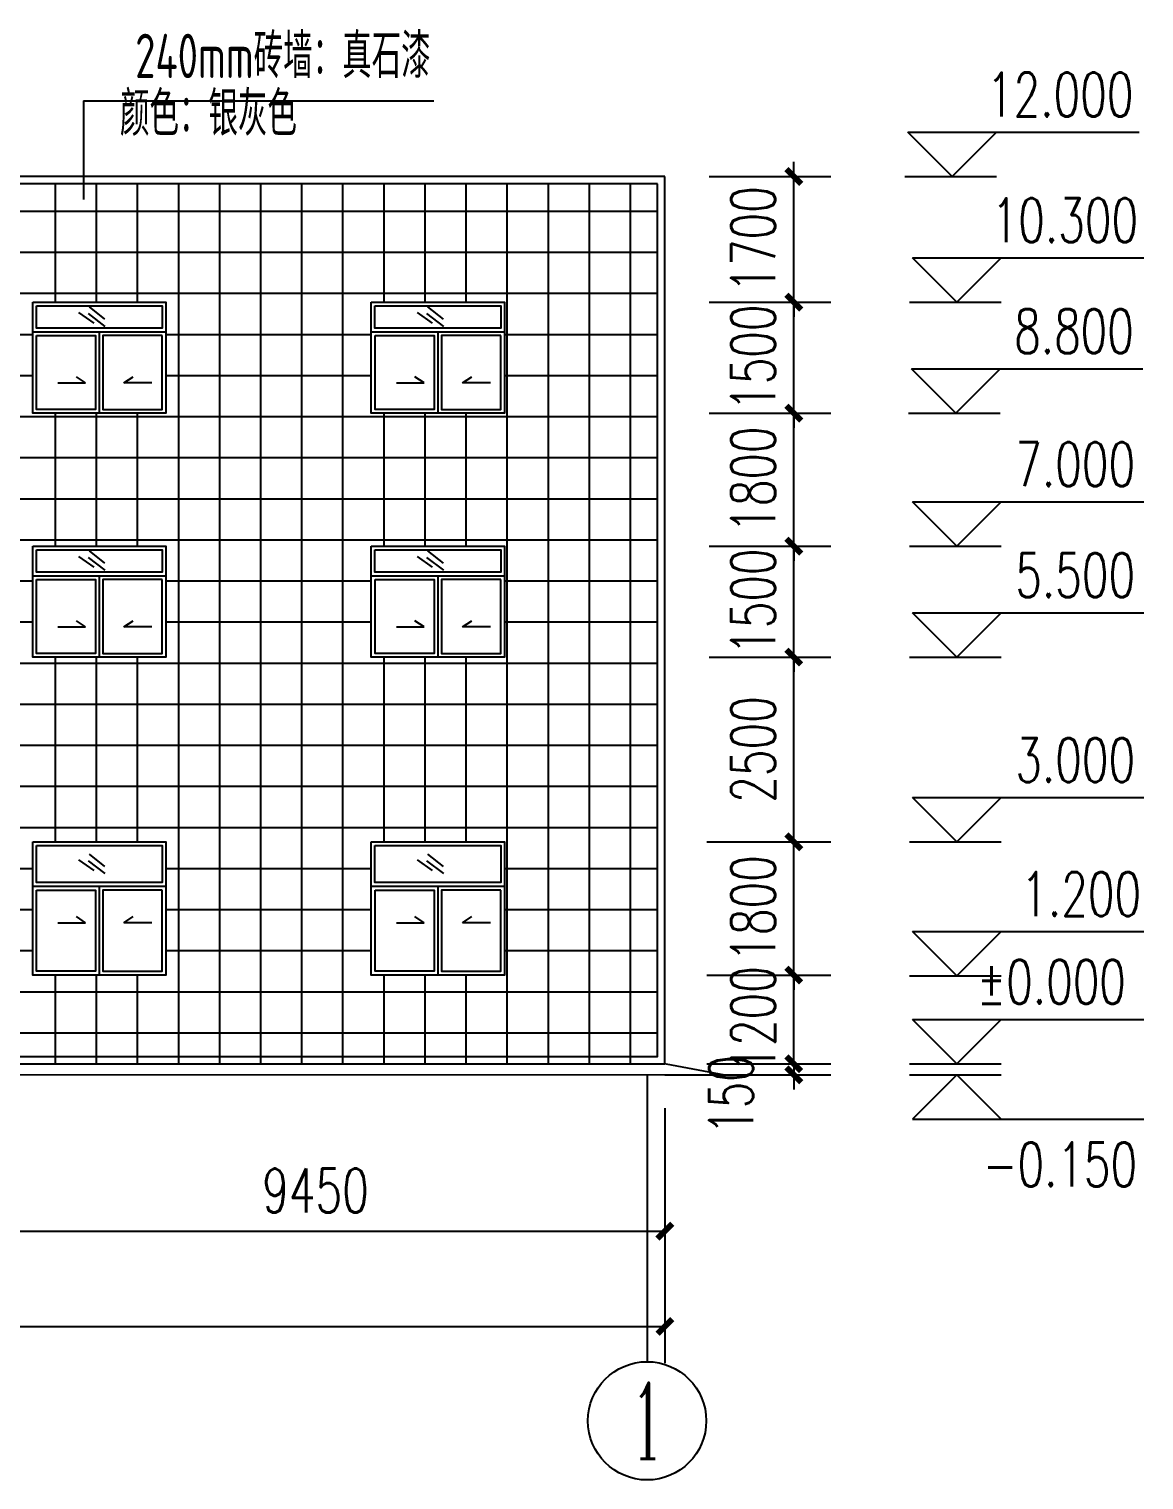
# Model space of a CAD drawing. Extents: x -89996 to 1006241, y -2176 to 440573.
# Drawn here: x 646262 to 661344, y 227598 to 247223 of the extents above; entities that cross this region are included whole.
import ezdxf
from ezdxf.enums import TextEntityAlignment as Align

# ---------------------------------------------------------------- set-up
doc = ezdxf.new("R2010")
doc.units = 0
doc.header["$LTSCALE"] = 1000
doc.header["$MEASUREMENT"] = 0
for name, color, linetype in [('AXIS', 3, 'Continuous'), ('AXIS_TEXT', 7, 'Continuous'), ('PUB_TEXT', 7, 'Continuous'), ('TEXT', 7, 'Continuous'), ('WALL', 9, 'Continuous'), ('WINDOW', 4, 'Continuous')]:
    doc.layers.add(name, color=color, linetype=linetype)
doc.styles.add('_TCH_AXIS', font='COMPLEX', dxfattribs={"bigfont": 'GBCBIG'})
doc.styles.add('_TCH_DIM', font='SIMPLEX', dxfattribs={"bigfont": 'GBCBIG'})
doc.styles.add('_TCH_DIM_T3', font='SIMPLEX', dxfattribs={"width": 0.705882, "bigfont": 'GBCBIG'})
doc.styles.add('C', font='tssdeng.shx', dxfattribs={"height": 3, "bigfont": 'tssdchn.shx'})
doc.styles.add('COMPLEX', font='COMPLEX')
doc.dimstyles.new('_TCH_ARCH&&200', dxfattribs={"dimtxt": 595, "dimasz": 200, "dimexe": 500, "dimexo": 600, "dimgap": 252.5, "dimtad": 1, "dimdec": 0, "dimzin": 0, "dimdsep": 46, "dimtxsty": '_TCH_DIM_T3', "dimblk": 'ARCHTICK', "dimcen": 0.09, "dimclrt": 7, "dimazin": 2, "dimtfac": 1, "dimtdec": 0, "dimtix": 1, "dimtmove": 2, "dimatfit": 3, "dimfxl": 0, "dimtolj": 1, "dimtzin": 0, "dimarcsym": 0})
doc.dimstyles.new('TCH-200-1', dxfattribs={"dimtxt": 595, "dimasz": 200, "dimexe": 500, "dimexo": 600, "dimgap": 252.5, "dimtad": 1, "dimdec": 0, "dimzin": 0, "dimdsep": 46, "dimtxsty": '_TCH_DIM_T3', "dimblk": 'ARCHTICK', "dimcen": 0.09, "dimclrd": 3, "dimclre": 3, "dimclrt": 7, "dimazin": 2, "dimtfac": 1, "dimtdec": 0, "dimtix": 1, "dimtmove": 2, "dimatfit": 3, "dimfxl": 0, "dimtolj": 1, "dimtzin": 0, "dimarcsym": 0})

# ---------------------------------------------------------------- blocks, each defined once
blk = doc.blocks.new('_ArchTick')
at = {"color": 0, "linetype": 'ByBlock', "const_width": 0.4}
blk.add_lwpolyline([(-0.5, -0.5), (0.5, 0.5)], dxfattribs=at)
blk = doc.blocks.new('*D131')
at = {"layer": 'Defpoints', "color": 0, "transparency": 16777216}
for p in [(654829, 234428), (656607, 234428), (654829, 233228)]:
    blk.add_point(p, dxfattribs=at)
at = {"layer": 'WALL', "color": 3, "lineweight": -2, "transparency": 16777216}
for p, q in [((656607, 234428), (656607, 234628)), ((655429, 234428), (657107, 234428)), ((656607, 233228), (656607, 234428)), ((655429, 233228), (657107, 233228)), ((656607, 233228), (656607, 233028))]:
    blk.add_line(p, q, dxfattribs=at)
at = {"layer": 'WALL', "color": 3, "lineweight": -2, "transparency": 16777216, "xscale": 200, "yscale": 200, "zscale": 200}
for p, rotation in [((656607, 234428), 270), ((656607, 233228), 90)]:
    blk.add_blockref('_ArchTick', p, dxfattribs=dict(at, rotation=rotation))
at = {"layer": 'WALL', "color": 7, "transparency": 16777216, "insert": (656057, 233828), "char_height": 595, "attachment_point": 5, "rotation": 90, "style": '_TCH_DIM_T3'}
blk.add_mtext('\\A1;1200', dxfattribs=at)
blk = doc.blocks.new('*D132')
at = {"layer": 'Defpoints', "color": 0, "transparency": 16777216}
for p in [(654829, 236228), (656607, 236228), (654829, 234428)]:
    blk.add_point(p, dxfattribs=at)
at = {"layer": 'WALL', "color": 3, "lineweight": -2, "transparency": 16777216}
for p, q in [((656607, 236228), (656607, 236428)), ((655429, 236228), (657107, 236228)), ((656607, 234428), (656607, 236228)), ((655429, 234428), (657107, 234428)), ((656607, 234428), (656607, 234228))]:
    blk.add_line(p, q, dxfattribs=at)
at = {"layer": 'WALL', "color": 3, "lineweight": -2, "transparency": 16777216, "xscale": 200, "yscale": 200, "zscale": 200}
for p, rotation in [((656607, 236228), 270), ((656607, 234428), 90)]:
    blk.add_blockref('_ArchTick', p, dxfattribs=dict(at, rotation=rotation))
at = {"layer": 'WALL', "color": 7, "transparency": 16777216, "insert": (656057, 235328), "char_height": 595, "attachment_point": 5, "rotation": 90, "style": '_TCH_DIM_T3'}
blk.add_mtext('\\A1;1800', dxfattribs=at)
blk = doc.blocks.new('*D133')
at = {"layer": 'Defpoints', "color": 0, "transparency": 16777216}
for p in [(654863, 238728), (656607, 238728), (654829, 236228)]:
    blk.add_point(p, dxfattribs=at)
at = {"layer": 'WALL', "color": 3, "lineweight": -2, "transparency": 16777216}
for p, q in [((655463, 238728), (657107, 238728)), ((656607, 236228), (656607, 238728)), ((655429, 236228), (657107, 236228))]:
    blk.add_line(p, q, dxfattribs=at)
at = {"layer": 'WALL', "color": 3, "lineweight": -2, "transparency": 16777216, "xscale": 200, "yscale": 200, "zscale": 200}
for p, rotation in [((656607, 238728), 90), ((656607, 236228), 270)]:
    blk.add_blockref('_ArchTick', p, dxfattribs=dict(at, rotation=rotation))
at = {"layer": 'WALL', "color": 7, "transparency": 16777216, "insert": (656057, 237478), "char_height": 595, "attachment_point": 5, "rotation": 90, "style": '_TCH_DIM_T3'}
blk.add_mtext('\\A1;2500', dxfattribs=at)
blk = doc.blocks.new('*D134')
at = {"color": 3, "lineweight": -2, "transparency": 16777216}
for p, q in [((656607, 242028), (656607, 242228)), ((655463, 242028), (657107, 242028)), ((656607, 240228), (656607, 242028)), ((655463, 240228), (657107, 240228)), ((656607, 240228), (656607, 240028))]:
    blk.add_line(p, q, dxfattribs=at)
at = {"layer": 'Defpoints', "color": 0, "transparency": 16777216}
for p in [(654863, 242028), (656607, 242028), (654863, 240228)]:
    blk.add_point(p, dxfattribs=at)
at = {"color": 3, "lineweight": -2, "transparency": 16777216, "xscale": 200, "yscale": 200, "zscale": 200}
for p, rotation in [((656607, 242028), 270), ((656607, 240228), 90)]:
    blk.add_blockref('_ArchTick', p, dxfattribs=dict(at, rotation=rotation))
at = {"color": 7, "transparency": 16777216, "insert": (656057, 241128), "char_height": 595, "attachment_point": 5, "rotation": 90, "style": '_TCH_DIM_T3'}
blk.add_mtext('\\A1;1800', dxfattribs=at)
blk = doc.blocks.new('*D135')
at = {"color": 3, "lineweight": -2, "transparency": 16777216}
for p, q in [((656607, 243528), (656607, 243728)), ((655463, 243528), (657107, 243528)), ((656607, 242028), (656607, 243528)), ((655463, 242028), (657107, 242028)), ((656607, 242028), (656607, 241828))]:
    blk.add_line(p, q, dxfattribs=at)
at = {"layer": 'Defpoints', "color": 0, "transparency": 16777216}
for p in [(654863, 243528), (656607, 243528), (654863, 242028)]:
    blk.add_point(p, dxfattribs=at)
at = {"color": 3, "lineweight": -2, "transparency": 16777216, "xscale": 200, "yscale": 200, "zscale": 200}
for p, rotation in [((656607, 243528), 270), ((656607, 242028), 90)]:
    blk.add_blockref('_ArchTick', p, dxfattribs=dict(at, rotation=rotation))
at = {"color": 7, "transparency": 16777216, "insert": (656057, 242778), "char_height": 595, "attachment_point": 5, "rotation": 90, "style": '_TCH_DIM_T3'}
blk.add_mtext('\\A1;1500', dxfattribs=at)
blk = doc.blocks.new('*D136')
at = {"layer": 'Defpoints', "color": 0, "transparency": 16777216}
for p in [(654829, 233228), (654829, 233078), (656607, 233078)]:
    blk.add_point(p, dxfattribs=at)
at = {"layer": 'WALL', "color": 3, "lineweight": -2, "transparency": 16777216}
for p, q in [((656607, 233228), (656607, 233428)), ((655429, 233228), (657107, 233228)), ((656607, 233228), (656607, 233078)), ((655429, 233078), (657107, 233078)), ((656607, 233078), (656607, 232878))]:
    blk.add_line(p, q, dxfattribs=at)
at = {"layer": 'WALL', "color": 3, "lineweight": -2, "transparency": 16777216, "xscale": 200, "yscale": 200, "zscale": 200}
for p, rotation in [((656607, 233228), 270), ((656607, 233078), 90)]:
    blk.add_blockref('_ArchTick', p, dxfattribs=dict(at, rotation=rotation))
at = {"layer": 'WALL', "color": 7, "transparency": 16777216, "insert": (655759, 232805), "char_height": 595, "attachment_point": 5, "rotation": 90, "style": '_TCH_DIM_T3'}
blk.add_mtext('\\A1;150', dxfattribs=at)
blk = doc.blocks.new('*D137')
at = {"layer": 'Defpoints', "color": 0, "transparency": 16777216}
for p in [(654863, 245228), (656607, 245228), (654863, 243528)]:
    blk.add_point(p, dxfattribs=at)
at = {"layer": 'WALL', "color": 3, "lineweight": -2, "transparency": 16777216}
for p, q in [((656607, 245228), (656607, 245428)), ((655463, 245228), (657107, 245228)), ((656607, 243528), (656607, 245228)), ((655463, 243528), (657107, 243528)), ((656607, 243528), (656607, 243328))]:
    blk.add_line(p, q, dxfattribs=at)
at = {"layer": 'WALL', "color": 3, "lineweight": -2, "transparency": 16777216, "xscale": 200, "yscale": 200, "zscale": 200}
for p, rotation in [((656607, 245228), 270), ((656607, 243528), 90)]:
    blk.add_blockref('_ArchTick', p, dxfattribs=dict(at, rotation=rotation))
at = {"layer": 'WALL', "color": 7, "transparency": 16777216, "insert": (656057, 244378), "char_height": 595, "attachment_point": 5, "rotation": 90, "style": '_TCH_DIM_T3'}
blk.add_mtext('\\A1;1700', dxfattribs=at)
blk = doc.blocks.new('*D195')
at = {"color": 3, "lineweight": -2, "transparency": 16777216}
for p, q in [((656607, 240228), (656607, 240428)), ((655463, 240228), (657107, 240228)), ((656607, 238728), (656607, 240228)), ((655463, 238728), (657107, 238728)), ((656607, 238728), (656607, 238528))]:
    blk.add_line(p, q, dxfattribs=at)
at = {"layer": 'Defpoints', "color": 0, "transparency": 16777216}
for p in [(654863, 240228), (656607, 240228), (654863, 238728)]:
    blk.add_point(p, dxfattribs=at)
at = {"color": 3, "lineweight": -2, "transparency": 16777216, "xscale": 200, "yscale": 200, "zscale": 200}
for p, rotation in [((656607, 240228), 270), ((656607, 238728), 90)]:
    blk.add_blockref('_ArchTick', p, dxfattribs=dict(at, rotation=rotation))
at = {"color": 7, "transparency": 16777216, "insert": (656057, 239478), "char_height": 595, "attachment_point": 5, "rotation": 90, "style": '_TCH_DIM_T3'}
blk.add_mtext('\\A1;1500', dxfattribs=at)
blk = doc.blocks.new('*D2918')
at = {"layer": 'AXIS', "color": 0, "lineweight": -2, "transparency": 16777216}
for p, q in [((645412, 232628), (645412, 230462)), ((654863, 232628), (654863, 230462)), ((645412, 230962), (654863, 230962))]:
    blk.add_line(p, q, dxfattribs=at)
at = {"layer": 'Defpoints', "color": 0, "transparency": 16777216}
for p in [(645412, 233228), (654863, 233228), (654863, 230962)]:
    blk.add_point(p, dxfattribs=at)
at = {"layer": 'AXIS', "color": 0, "lineweight": -2, "transparency": 16777216, "xscale": 200, "yscale": 200, "zscale": 200, "rotation": 180}
blk.add_blockref('_ArchTick', (645412, 230962), dxfattribs=at)
at = {"layer": 'AXIS', "color": 0, "lineweight": -2, "transparency": 16777216, "xscale": 200, "yscale": 200, "zscale": 200}
blk.add_blockref('_ArchTick', (654863, 230962), dxfattribs=at)
at = {"layer": 'AXIS', "color": 7, "transparency": 16777216, "insert": (650138, 231512), "char_height": 595, "attachment_point": 5, "style": '_TCH_DIM_T3'}
blk.add_mtext('\\A1;9450', dxfattribs=at)
blk = doc.blocks.new('*D2931')
at = {"layer": 'AXIS', "color": 0, "lineweight": -2, "transparency": 16777216}
for p, q in [((565863, 232628), (565863, 229176)), ((654863, 232628), (654863, 229176)), ((565863, 229676), (654863, 229676))]:
    blk.add_line(p, q, dxfattribs=at)
at = {"layer": 'Defpoints', "color": 0, "transparency": 16777216}
for p in [(565863, 233228), (654863, 233228), (654863, 229676)]:
    blk.add_point(p, dxfattribs=at)
at = {"layer": 'AXIS', "color": 0, "lineweight": -2, "transparency": 16777216, "xscale": 200, "yscale": 200, "zscale": 200, "rotation": 180}
blk.add_blockref('_ArchTick', (565863, 229676), dxfattribs=at)
at = {"layer": 'AXIS', "color": 0, "lineweight": -2, "transparency": 16777216, "xscale": 200, "yscale": 200, "zscale": 200}
blk.add_blockref('_ArchTick', (654863, 229676), dxfattribs=at)
at = {"layer": 'AXIS', "color": 7, "transparency": 16777216, "insert": (610363, 230226), "char_height": 595, "attachment_point": 5, "style": '_TCH_DIM_T3'}
blk.add_mtext('\\A1;89000', dxfattribs=at)
blk = doc.blocks.new('_AXISO')
blk.add_circle((0, 0), 0.5)
at = {"layer": 'AXIS_TEXT', "style": 'COMPLEX', "width": 1.041667}
blk.add_attdef('A', text='', height=0.56, dxfattribs=at).set_placement((-0.25, -0.28), (0.25, -0.28), align=Align.FIT)

msp = doc.modelspace()

# ---------------------------------------------------------------- hatches: boundary and pattern name
h = msp.add_hatch()
h.set_pattern_fill('ANSI37', color=9, scale=350, angle=45)
h.set_pattern_definition([(90, (-11240.3, 178084.04), (-555.625, 6e-14), []), (180, (-11240.3, 178084.04), (-6e-14, -555.625), [])])
h.paths.add_polyline_path([(654762.65, 245127.76), (645072.65, 245127.76), (645072.65, 233227.76), (654762.65, 233227.76)])
h.paths.add_polyline_path([(650892.54, 238728.18), (650892.54, 240228.18), (652692.57, 240228.18), (652692.57, 238728.18)], flags=16)
h.paths.add_polyline_path([(650942.49, 238778.2), (650942.51, 239778.2), (651742.57, 239778.19), (651742.55, 238778.19)], flags=0)
h.paths.add_polyline_path([(651842.55, 238778.19), (651842.57, 239778.19), (652642.58, 239778.18), (652642.56, 238778.18)], flags=0)
h.paths.add_polyline_path([(650942.18, 239878.2), (650942.19, 240178.2), (652642.26, 240178.16), (652642.25, 239878.16)], flags=0)
h.paths.add_polyline_path([(648112.48, 238728.18), (646312.46, 238728.18), (646312.46, 240228.18), (648112.48, 240228.18)], flags=16)
h.paths.add_polyline_path([(648062.47, 238778.18), (647262.46, 238778.19), (647262.48, 239778.19), (648062.49, 239778.18)], flags=0)
h.paths.add_polyline_path([(650892.55, 236227.76), (652692.58, 236227.76), (652692.58, 234427.76), (650892.55, 234427.76)], flags=16)
h.paths.add_polyline_path([(650942.2, 235978.2), (652642.27, 235978.16), (652642.26, 235478.16), (650942.19, 235478.2)], flags=0)
h.paths.add_polyline_path([(648062.16, 239878.16), (646362.09, 239878.2), (646362.1, 240178.2), (648062.17, 240178.16)], flags=0)
h.paths.add_polyline_path([(650942.52, 235378.2), (651742.58, 235378.19), (651742.56, 234477.77), (650942.5, 234477.78)], flags=0)
h.paths.add_polyline_path([(648112.49, 236227.76), (648112.49, 234427.76), (646312.46, 234427.76), (646312.46, 236227.76)], flags=16)
h.paths.add_polyline_path([(648062.51, 236227.74), (646362.44, 236227.78)], flags=16)
h.paths.add_polyline_path([(647162.46, 238778.19), (646362.4, 238778.2), (646362.42, 239778.2), (647162.48, 239778.19)], flags=0)
h.paths.add_polyline_path([(651842.58, 235378.19), (652642.59, 235378.18), (652642.57, 234477.76), (651842.56, 234477.77)], flags=0)
h.paths.add_polyline_path([(648062.5, 235378.18), (648062.48, 234477.76), (647262.47, 234477.77), (647262.49, 235378.19)], flags=0)
h.paths.add_polyline_path([(647162.49, 235378.19), (647162.47, 234477.77), (646362.41, 234477.78), (646362.43, 235378.2)], flags=0)
h.paths.add_polyline_path([(650892.54, 242028.18), (650892.54, 243528.18), (652692.57, 243528.18), (652692.57, 242028.18)], flags=16)
h.paths.add_polyline_path([(650942.49, 242078.2), (650942.51, 243078.2), (651742.57, 243078.19), (651742.55, 242078.19)], flags=0)
h.paths.add_polyline_path([(651842.55, 242078.19), (651842.57, 243078.19), (652642.58, 243078.18), (652642.56, 242078.18)], flags=0)
h.paths.add_polyline_path([(648112.48, 242028.18), (646312.46, 242028.18), (646312.46, 243528.18), (648112.48, 243528.18)], flags=16)
h.paths.add_polyline_path([(648062.47, 242078.18), (647262.46, 242078.19), (647262.48, 243078.19), (648062.49, 243078.18)], flags=0)
h.paths.add_polyline_path([(647162.46, 242078.19), (646362.4, 242078.2), (646362.42, 243078.2), (647162.48, 243078.19)], flags=0)
h.paths.add_polyline_path([(650942.18, 243178.2), (650942.19, 243478.2), (652642.26, 243478.16), (652642.25, 243178.16)], flags=0)
h.paths.add_polyline_path([(648062.16, 243178.16), (646362.09, 243178.2), (646362.1, 243478.2), (648062.17, 243478.16)], flags=0)

# ---------------------------------------------------------------- linework, layer by layer
msp.add_line((654862.65, 233077.76), (655662.65, 233077.76))
for points in [[(654862.65, 245227.76), (644972.65, 245227.76), (644972.65, 233227.76), (654862.65, 233227.76)], [(654762.65, 245127.76), (645072.65, 245127.76), (645072.65, 233327.76), (654762.65, 233327.76)]]:
    msp.add_lwpolyline(points, close=True)
at = {"const_width": 23}
for points in [[(656083.5, 233077.76), (564627.05, 233077.76), (565062.65, 233077.76), (565862.65, 233227.76), (654862.65, 233227.76), (655662.65, 233077.76)], [(654862.65, 233227.76), (565862.65, 233227.76)]]:
    msp.add_lwpolyline(points, dxfattribs=at)
at = {"layer": 'AXIS', "linetype": 'ByBlock'}
for q in [(651736.77, 246250.21), (647001.21, 244915.56)]:
    msp.add_line((647001.21, 246250.21), q, dxfattribs=at)
at = {"layer": 'AXIS'}
for p, q in [((658750.34, 245228.18), (658150.34, 245828.18)), ((658150.34, 245828.18), (661280.34, 245828.18)), ((658750.34, 245228.18), (659350.34, 245828.18)), ((658110.34, 245228.18), (659350.34, 245228.18)), ((658813.93, 243528.18), (658213.93, 244128.18)), ((658213.93, 244128.18), (661343.93, 244128.18)), ((658813.93, 243528.18), (659413.93, 244128.18)), ((658173.93, 243528.18), (659413.93, 243528.18)), ((658797.52, 242028.18), (658197.52, 242628.18)), ((658197.52, 242628.18), (661327.52, 242628.18)), ((658797.52, 242028.18), (659397.52, 242628.18)), ((658157.52, 242028.18), (659397.52, 242028.18)), ((658813.93, 240228.18), (658213.93, 240828.18)), ((658213.93, 240828.18), (661343.93, 240828.18)), ((658813.93, 240228.18), (659413.93, 240828.18)), ((658173.93, 240228.18), (659413.93, 240228.18)), ((658813.93, 238728.18), (658213.93, 239328.18)), ((658213.93, 239328.18), (661343.93, 239328.18)), ((658813.93, 238728.18), (659413.93, 239328.18)), ((658173.93, 238728.18), (659413.93, 238728.18)), ((658813.93, 236228.18), (658213.93, 236828.18)), ((658213.93, 236828.18), (661343.93, 236828.18)), ((658813.93, 236228.18), (659413.93, 236828.18)), ((658173.93, 236228.18), (659413.93, 236228.18)), ((658813.93, 234415.68), (658213.93, 235015.68)), ((658213.93, 235015.68), (661343.93, 235015.68)), ((658813.93, 234415.68), (659413.93, 235015.68)), ((658173.93, 234415.68), (659413.93, 234415.68)), ((658813.93, 233228.18), (658213.93, 233828.18)), ((658213.93, 233828.18), (661343.93, 233828.18)), ((658813.93, 233228.18), (659413.93, 233828.18)), ((658173.93, 233228.18), (659413.93, 233228.18)), ((654622.65, 233077.76), (654622.65, 229197.99)), ((658173.93, 233077.76), (659413.93, 233077.76)), ((658813.93, 233077.76), (658213.93, 232477.76)), ((658813.93, 233077.76), (659413.93, 232477.76)), ((658213.93, 232477.76), (661343.93, 232477.76))]:
    msp.add_line(p, q, dxfattribs=at)
at = {"layer": 'WINDOW'}
for p, q in [((646931.6, 243389.53), (647136.95, 243243.45)), ((647060.38, 243375.62), (647290.09, 243201.71)), ((647074.3, 243466.69), (647283.13, 243299.1)), ((651511.69, 243389.53), (651717.04, 243243.45)), ((651640.47, 243375.62), (651870.18, 243201.71)), ((651654.39, 243466.69), (651863.22, 243299.1)), ((646312.46, 243128.18), (648112.5, 243128.18)), ((647212.48, 243128.19), (647212.46, 242028.19)), ((650892.54, 243128.18), (652692.59, 243128.18)), ((651792.57, 243128.19), (651792.55, 242028.19)), ((646651.46, 242435.29), (647028.15, 242435.28)), ((647028.15, 242435.28), (646903.31, 242519.73)), ((647546.54, 242435.28), (647671.37, 242519.72)), ((647923.23, 242435.27), (647546.54, 242435.28)), ((651231.54, 242435.29), (651608.23, 242435.28)), ((651608.23, 242435.28), (651483.4, 242519.73)), ((652126.62, 242435.28), (652251.46, 242519.72)), ((652503.31, 242435.27), (652126.62, 242435.28)), ((646931.6, 240089.53), (647136.95, 239943.45)), ((647060.38, 240075.62), (647290.09, 239901.71)), ((647074.3, 240166.69), (647283.13, 239999.1)), ((651511.69, 240089.53), (651717.04, 239943.45)), ((651640.47, 240075.62), (651870.18, 239901.71)), ((651654.39, 240166.69), (651863.22, 239999.1)), ((646312.46, 239828.18), (648112.5, 239828.18)), ((647212.48, 239828.19), (647212.46, 238728.19)), ((650892.54, 239828.18), (652692.59, 239828.18)), ((651792.57, 239828.19), (651792.55, 238728.19)), ((646651.46, 239135.29), (647028.15, 239135.28)), ((647028.15, 239135.28), (646903.31, 239219.73)), ((647546.54, 239135.28), (647671.37, 239219.72)), ((647923.23, 239135.27), (647546.54, 239135.28)), ((651231.54, 239135.29), (651608.23, 239135.28)), ((651608.23, 239135.28), (651483.4, 239219.73)), ((652126.62, 239135.28), (652251.46, 239219.72)), ((652503.31, 239135.27), (652126.62, 239135.28)), ((646931.61, 235987.31), (647136.96, 235841.23)), ((647060.39, 235973.4), (647290.1, 235799.49)), ((647074.31, 236064.47), (647283.14, 235896.88)), ((651511.7, 235987.31), (651717.05, 235841.23)), ((651640.47, 235973.4), (651870.19, 235799.49)), ((651654.4, 236064.47), (651863.23, 235896.88)), ((646312.46, 235627.76), (648112.51, 235627.76)), ((647212.49, 235627.77), (647212.47, 234427.77)), ((650892.55, 235627.76), (652692.6, 235627.76)), ((651792.58, 235627.77), (651792.55, 234427.77)), ((646651.47, 235134.87), (647028.16, 235134.86)), ((647028.16, 235134.86), (646903.32, 235219.31)), ((647546.54, 235134.86), (647671.38, 235219.3)), ((647923.24, 235134.85), (647546.54, 235134.86)), ((651231.55, 235134.87), (651608.24, 235134.86)), ((651608.24, 235134.86), (651483.41, 235219.31)), ((652126.63, 235134.86), (652251.47, 235219.3)), ((652503.32, 235134.85), (652126.63, 235134.86))]:
    msp.add_line(p, q, dxfattribs=at)
for points in [[(646312.46, 243528.18), (648112.48, 243528.18), (648112.48, 242028.18), (646312.46, 242028.18)], [(646362.1, 243478.2), (648062.17, 243478.16), (648062.16, 243178.16), (646362.09, 243178.2)], [(650892.54, 243528.18), (652692.57, 243528.18), (652692.57, 242028.18), (650892.54, 242028.18)], [(650942.19, 243478.2), (652642.26, 243478.16), (652642.25, 243178.16), (650942.18, 243178.2)], [(646362.42, 243078.2), (647162.48, 243078.19), (647162.46, 242078.19), (646362.4, 242078.2)], [(648062.49, 243078.18), (647262.48, 243078.19), (647262.46, 242078.19), (648062.47, 242078.18)], [(650942.51, 243078.2), (651742.57, 243078.19), (651742.55, 242078.19), (650942.49, 242078.2)], [(652642.58, 243078.18), (651842.57, 243078.19), (651842.55, 242078.19), (652642.56, 242078.18)], [(646312.46, 240228.18), (648112.48, 240228.18), (648112.48, 238728.18), (646312.46, 238728.18)], [(650892.54, 240228.18), (652692.57, 240228.18), (652692.57, 238728.18), (650892.54, 238728.18)], [(646362.1, 240178.2), (648062.17, 240178.16), (648062.16, 239878.16), (646362.09, 239878.2)], [(650942.19, 240178.2), (652642.26, 240178.16), (652642.25, 239878.16), (650942.18, 239878.2)], [(646362.42, 239778.2), (647162.48, 239778.19), (647162.46, 238778.19), (646362.4, 238778.2)], [(648062.49, 239778.18), (647262.48, 239778.19), (647262.46, 238778.19), (648062.47, 238778.18)], [(650942.51, 239778.2), (651742.57, 239778.19), (651742.55, 238778.19), (650942.49, 238778.2)], [(652642.58, 239778.18), (651842.57, 239778.19), (651842.55, 238778.19), (652642.56, 238778.18)], [(646312.46, 236227.76), (648112.49, 236227.76), (648112.49, 234427.76), (646312.46, 234427.76)], [(646362.11, 236177.78), (648062.18, 236177.74), (648062.17, 235677.74), (646362.1, 235677.78)], [(650892.55, 236227.76), (652692.58, 236227.76), (652692.58, 234427.76), (650892.55, 234427.76)], [(650942.2, 236177.78), (652642.27, 236177.74), (652642.26, 235677.74), (650942.19, 235677.78)], [(646362.43, 235577.78), (647162.49, 235577.77), (647162.47, 234477.77), (646362.41, 234477.78)], [(648062.5, 235577.76), (647262.49, 235577.77), (647262.47, 234477.77), (648062.48, 234477.76)], [(650942.52, 235577.78), (651742.58, 235577.77), (651742.56, 234477.77), (650942.5, 234477.78)], [(652642.59, 235577.76), (651842.58, 235577.77), (651842.56, 234477.77), (652642.57, 234477.76)]]:
    msp.add_lwpolyline(points, close=True, dxfattribs=at)

# ---------------------------------------------------------------- block references
at = {"layer": 'AXIS'}
ref = msp.add_blockref('_AXISO', (654622.65, 228397.99), dxfattribs=dict(at, xscale=1600, yscale=1600, zscale=1600))
ref.add_attrib('A', '1', dxfattribs={"layer": 'AXIS_TEXT', "height": 1029.44, "style": '_TCH_AXIS'}).set_placement((654402.06, 227883.27), (654843.25, 227883.27), align=Align.FIT)

# ---------------------------------------------------------------- texts
at = {"layer": 'PUB_TEXT', "style": '_TCH_DIM', "width": 0.705882}
for s, p in [('12.000', (659220.34, 246038.18)), ('10.300', (659283.93, 244338.18)), ('8.800', (659587.52, 242838.18)), ('7.000', (659603.93, 241038.18)), ('5.500', (659603.93, 239538.18)), ('3.000', (659603.93, 237038.18)), ('1.200', (659683.93, 235225.68)), ('%%P0.000', (659083.93, 234038.18)), ('-0.150', (659163.93, 231567.76))]:
    msp.add_text(s, height=595, dxfattribs=at).set_placement(p)
at = {"layer": 'TEXT', "style": 'C', "width": 0.7}
for s, p in [('240mm砖墙：真石漆', (651695.19, 246379.22)), ('颜色：银灰色', (649886.54, 245598.18))]:
    msp.add_text(s, height=600, dxfattribs=at).set_placement(p, align=Align.BOTTOM_RIGHT)

# ---------------------------------------------------------------- dimensions: what is measured, and where the dimension line sits
for base, p1, p2, picture, middle in [((656607.43, 243528.18), (654862.65, 242028.18), (654862.65, 243528.18), '*D135', (656057.43, 242778.18)), ((656607.43, 242028.18), (654862.65, 240228.18), (654862.65, 242028.18), '*D134', (656057.43, 241128.18)), ((656607.43, 240228.18), (654862.65, 238728.18), (654862.65, 240228.18), '*D195', (656057.43, 239478.18))]:
    dim = msp.add_linear_dim(base=base, p1=p1, p2=p2, angle=90, dimstyle='TCH-200-1')
    dim.commit()
    dim.dimension.update_dxf_attribs({"geometry": picture, "text_midpoint": middle})
at = {"layer": 'AXIS'}
for p1, distance, picture, middle in [((565862.65, 233227.76), -3551.81, '*D2931', (610362.65, 230225.95)), ((645412.48, 233227.76), -2265.86, '*D2918', (650137.56, 231511.89))]:
    dim = msp.add_aligned_dim(p1=p1, p2=(654862.65, 233227.76), distance=distance, dimstyle='_TCH_ARCH&&200', dxfattribs=at)
    dim.commit()
    dim.dimension.update_dxf_attribs({"geometry": picture, "text_midpoint": middle})
at = {"layer": 'WALL'}
for base, p1, p2, picture, middle in [((656607.43, 245227.76), (654862.65, 243528.18), (654862.65, 245227.76), '*D137', (656057.43, 244377.97)), ((656607.43, 238728.18), (654829.36, 236228.26), (654862.65, 238728.18), '*D133', (656057.43, 237478.22)), ((656607.43, 236228.26), (654829.36, 234428.26), (654829.36, 236228.26), '*D132', (656057.43, 235328.26)), ((656607.43, 234428.26), (654829.36, 233228.18), (654829.36, 234428.26), '*D131', (656057.43, 233828.22))]:
    dim = msp.add_linear_dim(base=base, p1=p1, p2=p2, angle=90, dimstyle='TCH-200-1', dxfattribs=at)
    dim.commit()
    dim.dimension.update_dxf_attribs({"geometry": picture, "text_midpoint": middle})
dim = msp.add_linear_dim(base=(656607.43, 233077.76), p1=(654829.36, 233228.18), p2=(654829.36, 233077.76), angle=270, dimstyle='TCH-200-1', dxfattribs=at)
dim.commit()
dim.dimension.update_dxf_attribs({"geometry": '*D136', "text_midpoint": (655758.84, 232804.82), "dimtype": 128})

doc.saveas('drawing.dxf')
